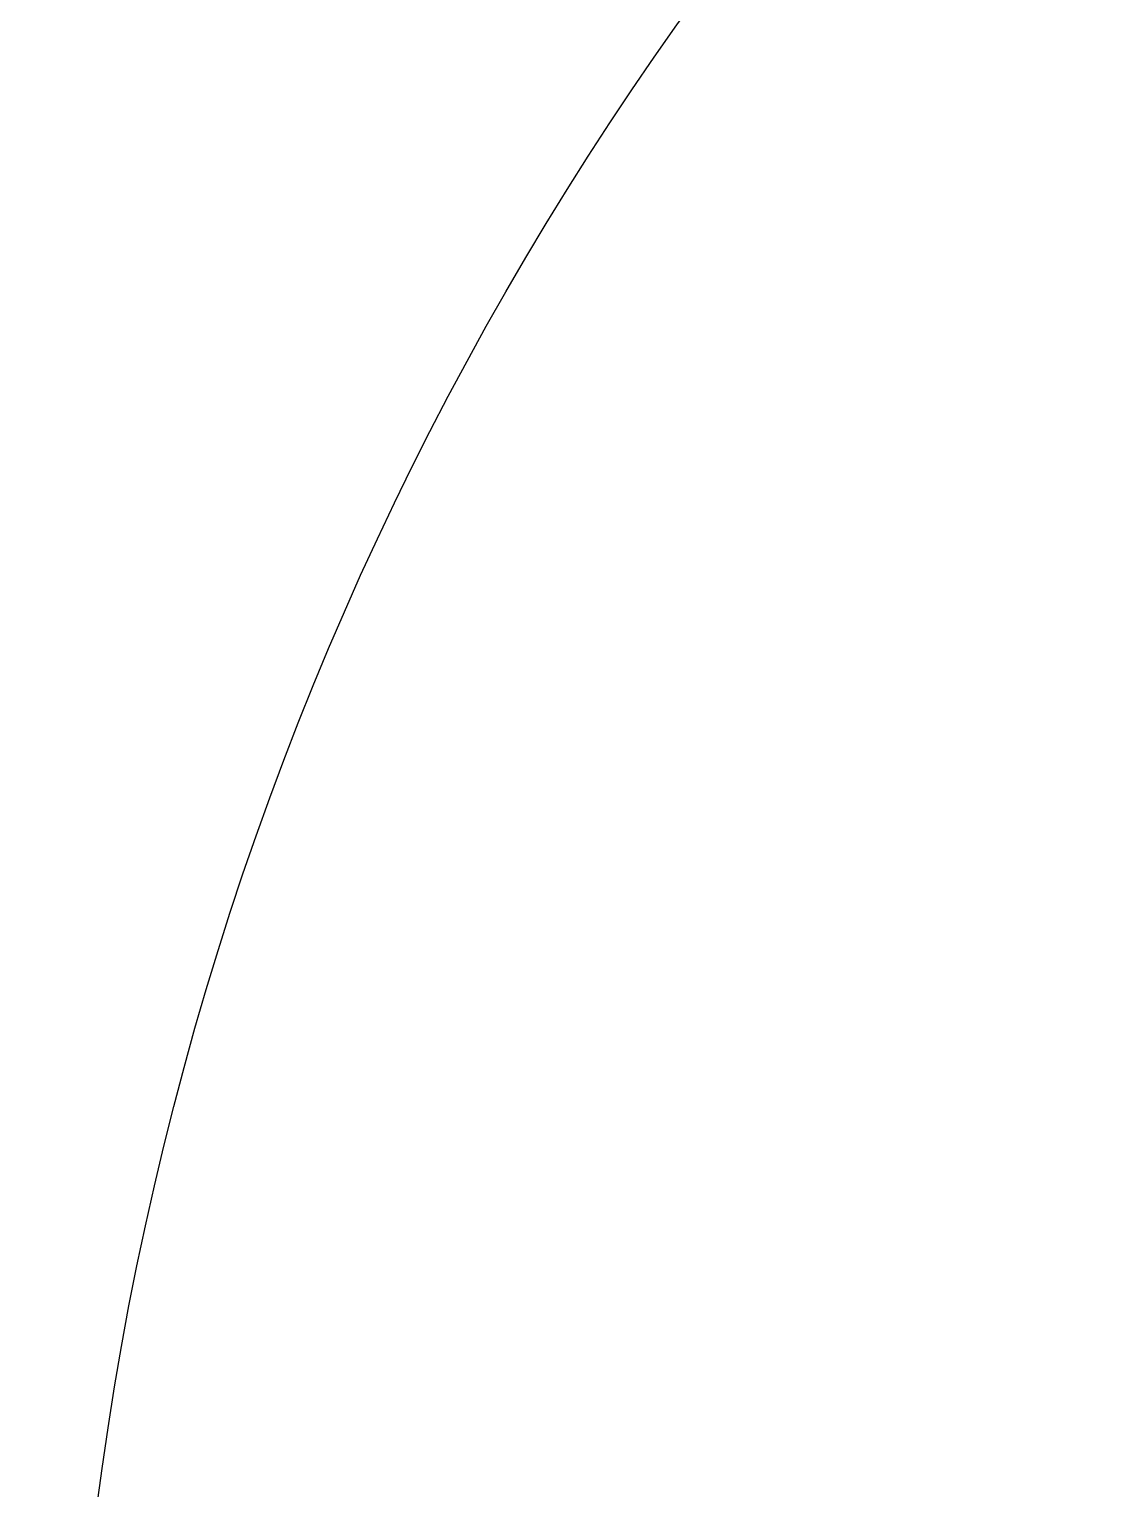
# Model space of a CAD drawing. Header units: metres. Extents: x -325 to 301, y -147 to 149.
# Drawn here: x 14.549 to 15.411, y 51.126 to 52.289 of the extents above; entities that cross this region are included whole.
import ezdxf

# ---------------------------------------------------------------- set-up
doc = ezdxf.new("R2010")
doc.units = ezdxf.units.M
doc.layers.add('-AUX-TWQ', color=1, linetype='Continuous', plot=False)
doc.layers.add('-AUX_RIM', color=2, linetype='Continuous', plot=False)

msp = doc.modelspace()

# ---------------------------------------------------------------- linework, layer by layer
at = {"layer": '-AUX-TWQ'}
msp.add_circle((17.20153291194234, 50.77590241042806), 2.619877944151057, dxfattribs=at)
at = {"layer": '-AUX_RIM'}
for radius in [4.651662449357509, 4.379523189042336]:
    msp.add_circle((18.27044077412809, 55.99577721175454), radius, dxfattribs=at)

doc.saveas('drawing.dxf')
